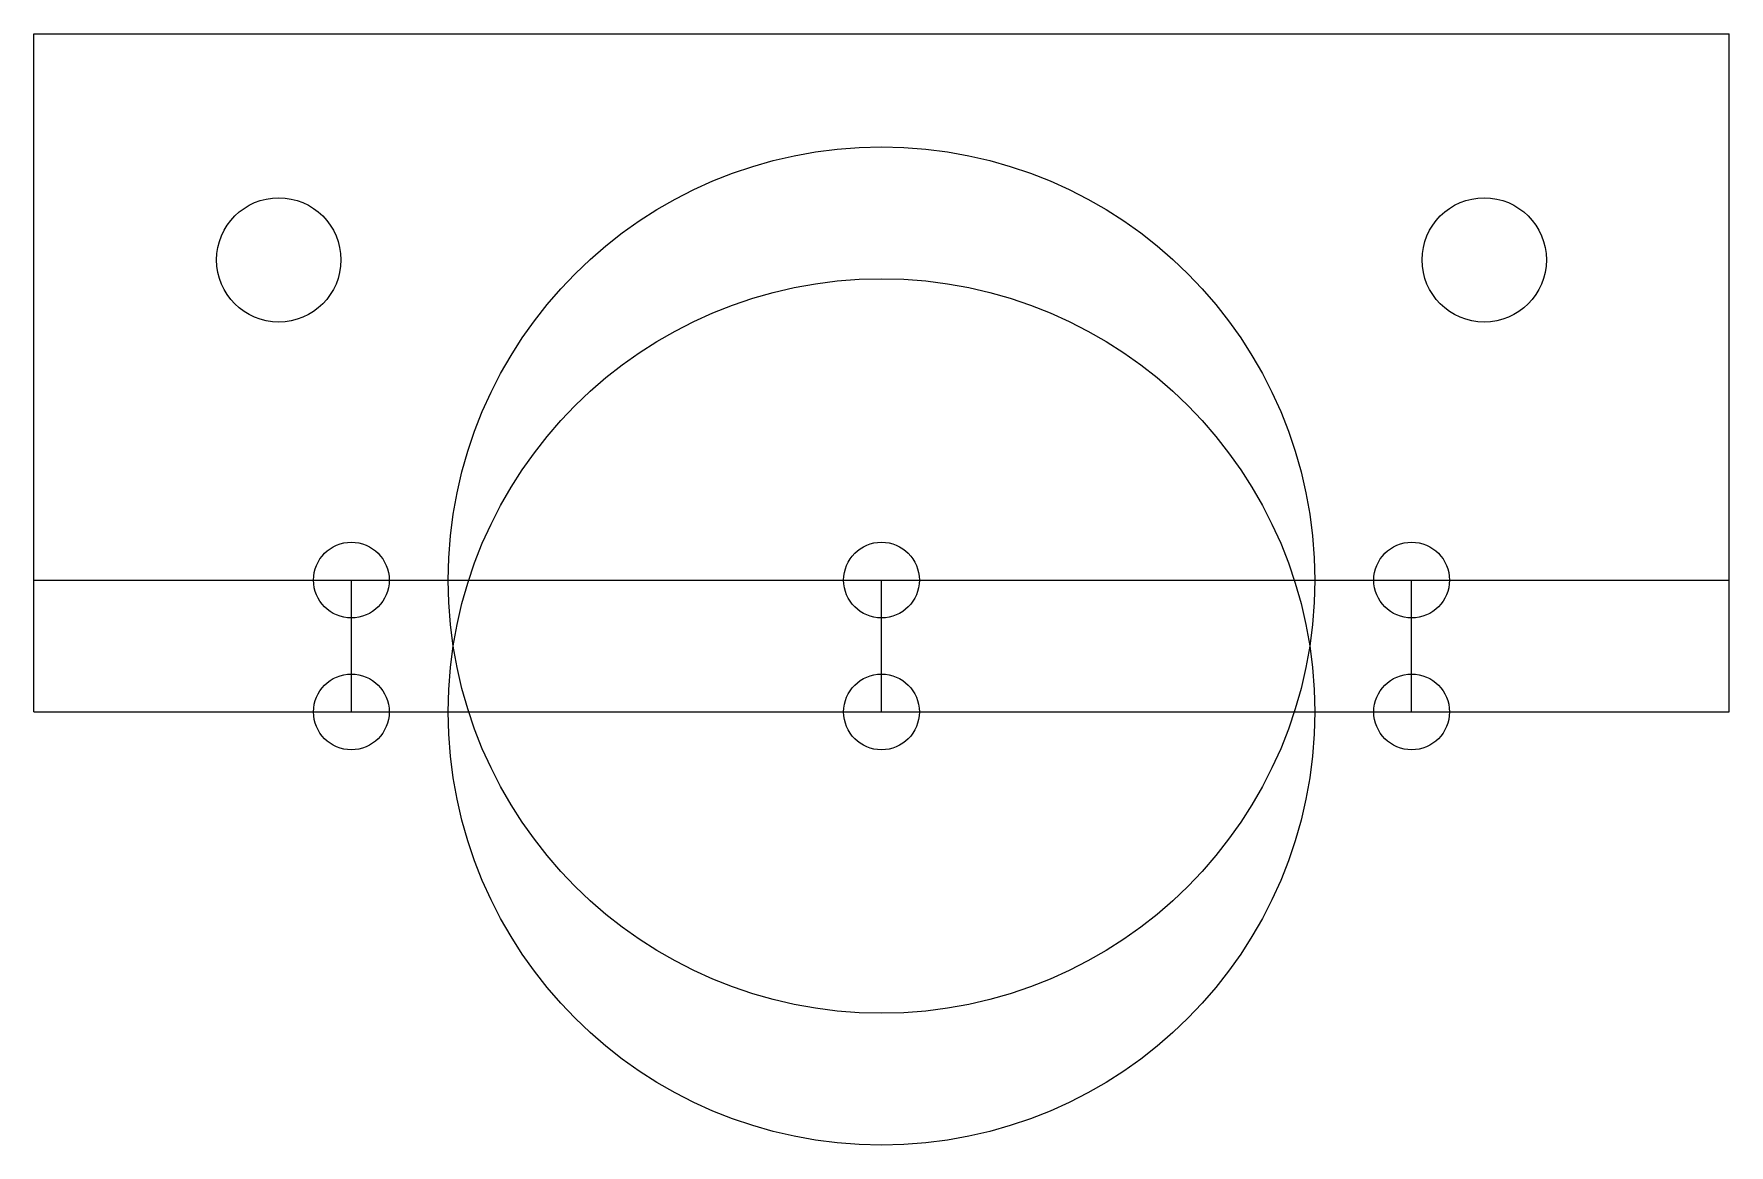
# Model space of a CAD drawing. Header units: millimetres. Extents: x -45 to 45, y -23 to 36.
import ezdxf

# ---------------------------------------------------------------- set-up
doc = ezdxf.new("R2010")
doc.units = ezdxf.units.MM
doc.layers.add('HS_R1_CARRIER', color=7, linetype='CONTINUOUS')

msp = doc.modelspace()

# ---------------------------------------------------------------- linework, layer by layer
at = {"layer": 'HS_R1_CARRIER'}
for p, q in [((-45, 7, 8), (-45, 36, 8)), ((-45, 36, 8), (45, 36, 8)), ((-45, 36), (45, 36)), ((-45, 36, 8), (45, 36, 8)), ((-45, 36), (-45, 36, 8)), ((-45, 7, 8), (-45, 36, 8)), ((-45, 36), (-45, 36, 8)), ((-45, 0), (-45, 36)), ((-45, 0), (-45, 36)), ((-45, 36), (45, 36)), ((45, 7, 8), (45, 36, 8)), ((45, 36), (45, 36, 8)), ((45, 0), (45, 36)), ((45, 0), (45, 36)), ((45, 36), (45, 36, 8)), ((45, 7, 8), (45, 36, 8)), ((-28.7, 24), (-28.7, 24, 8)), ((-28.7, 24), (-28.7, 24, 8)), ((35.3, 24), (35.3, 24, 8)), ((35.3, 24), (35.3, 24, 8)), ((-45, 0, 95), (-45, 7, 95)), ((-45, 7, 95), (45, 7, 95)), ((-45, 7, 8), (45, 7, 8)), ((-45, 7, 8), (-45, 7, 95)), ((-45, 7, 95), (45, 7, 95)), ((-45, 7, 8), (45, 7, 8)), ((-45, 0, 95), (-45, 7, 95)), ((-45, 7, 8), (-45, 7, 95)), ((-28.146, 0, 68.26), (-28.146, 7, 68.26)), ((-28.146, 0, 68.26), (-28.146, 7, 68.26)), ((0, 0, 19.51), (0, 7, 19.51)), ((0, 0, 19.51), (0, 7, 19.51)), ((0, 0, 73), (0, 7, 73)), ((0, 0, 73), (0, 7, 73)), ((28.146, 0, 68.26), (28.146, 7, 68.26)), ((28.146, 0, 68.26), (28.146, 7, 68.26)), ((45, 0, 95), (45, 7, 95)), ((45, 7, 8), (45, 7, 95)), ((45, 7, 8), (45, 7, 95)), ((45, 0, 95), (45, 7, 95)), ((-45, 0, 95), (45, 0, 95)), ((-45, 0), (-45, 0, 95)), ((-45, 0), (45, 0)), ((-45, 0, 95), (45, 0, 95)), ((-45, 0), (-45, 0, 95)), ((-45, 0), (45, 0)), ((45, 0), (45, 0, 95)), ((45, 0), (45, 0, 95))]:
    msp.add_line(p, q, dxfattribs=at)
for centre, radius in [((0, 7, 50), 23), ((0, 7, 50), 23), ((-32, 24, 8), 3.3), ((-32, 24, 8), 3.3), ((-32, 24), 3.3), ((-32, 24), 3.3), ((32, 24, 8), 3.3), ((32, 24, 8), 3.3), ((32, 24), 3.3), ((32, 24), 3.3), ((0, 0, 50), 23), ((0, 0, 50), 23), ((-28.146, 7, 66.25), 2.01), ((-28.146, 7, 66.25), 2.01), ((0, 7, 17.5), 2.01), ((0, 7, 17.5), 2.01), ((28.146, 7, 66.25), 2.01), ((28.146, 7, 66.25), 2.01), ((-28.146, 0, 66.25), 2.01), ((-28.146, 0, 66.25), 2.01), ((0, 0, 17.5), 2.01), ((0, 0, 17.5), 2.01), ((28.146, 0, 66.25), 2.01), ((28.146, 0, 66.25), 2.01)]:
    msp.add_circle(centre, radius, dxfattribs=at)

doc.saveas('drawing.dxf')
